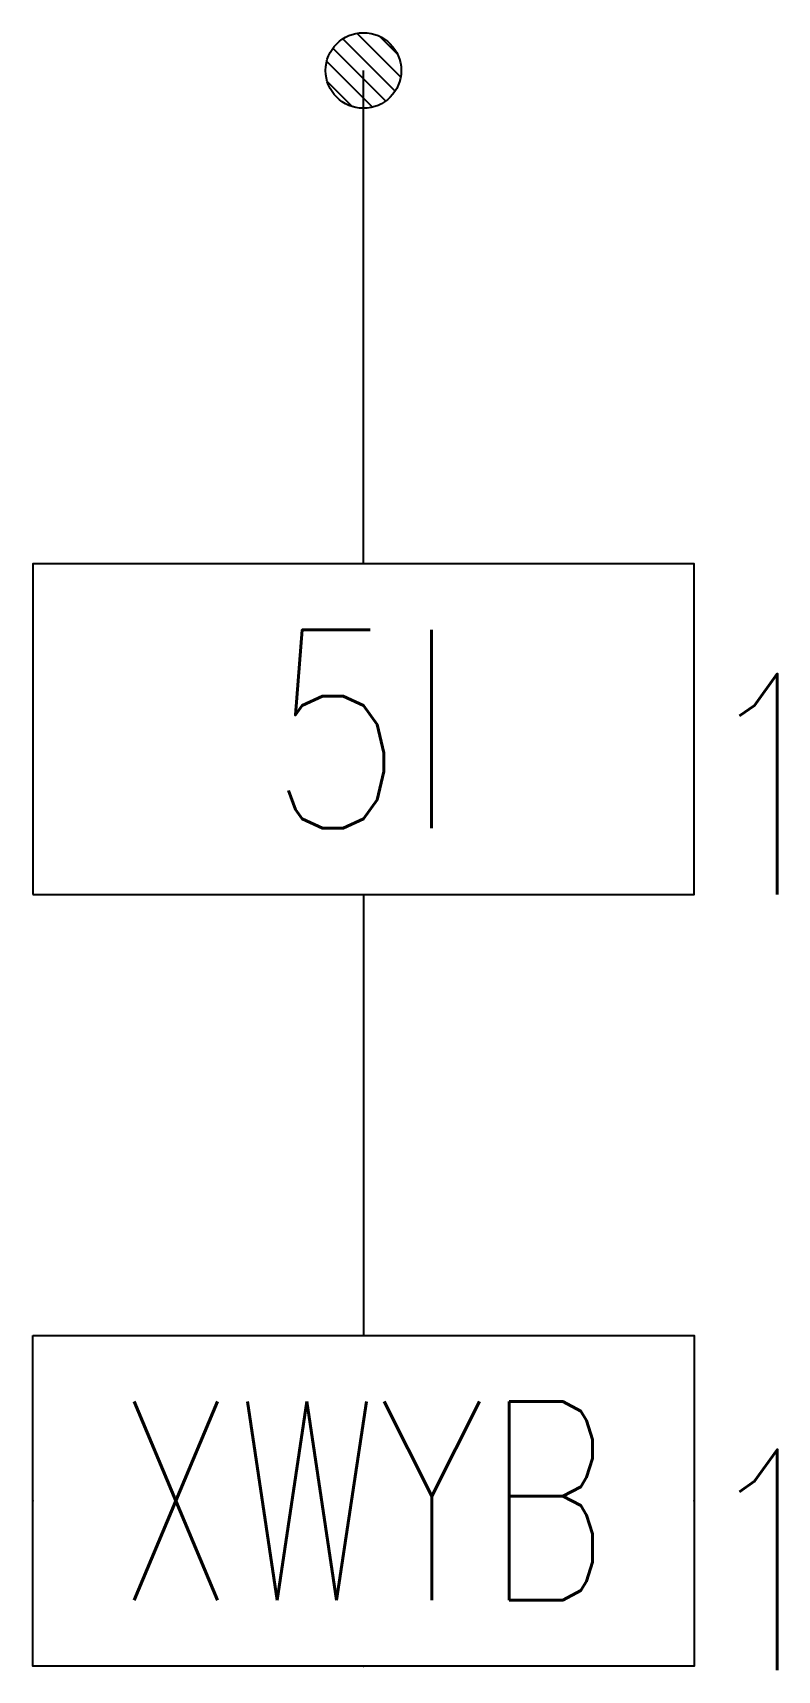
# Model space of a CAD drawing. Header units: millimetres. Extents: x 0 to 675, y 542 to 2027.
import ezdxf

# ---------------------------------------------------------------- set-up
doc = ezdxf.new("R2010")
doc.units = ezdxf.units.MM
doc.header["$LTSCALE"] = 1000
doc.layers.add('E-EQUIP', color=4, linetype='Continuous')
doc.layers.add('E-SYST', color=7, linetype='Continuous')
doc.styles.add('E-TEXT', font='romans.shx', dxfattribs={"width": 0.8, "bigfont": 'hztxt.shx'})

# ---------------------------------------------------------------- blocks, each defined once
blk = doc.blocks.new('FA-稳压泵模块箱')
blk.add_lwpolyline([(-3, 0), (3, 0), (3, 3), (-3, 3)], close=True)
at = {"color": 6, "insert": (0, 1.5), "char_height": 1.8, "width": 6, "attachment_point": 5, "style": 'E-TEXT'}
blk.add_mtext('5I', dxfattribs=at)
blk = doc.blocks.new('FA-31-消防稳压泵控制箱')
blk.add_lwpolyline([(-3, 3), (3, 3), (3, 0), (-3, 0)], close=True)
for p in [(0, 3), (-3, 1.5), (3, 1.5), (0, 0)]:
    blk.add_point(p)
at = {"color": 6, "insert": (0, 1.5), "char_height": 1.8, "width": 6, "attachment_point": 5, "style": 'E-TEXT'}
blk.add_mtext('\\W0.7000;XWYB', dxfattribs=at)

msp = doc.modelspace()

# ---------------------------------------------------------------- hatches: boundary and pattern name
at = {"layer": 'E-SYST'}
h = msp.add_hatch(dxfattribs=at)
h.set_pattern_fill('ANSI31', color=11, scale=100, style=0)
h.set_pattern_definition([(135, (381752.82, -218618.182), (8.83883476, 8.83883476), [])])
h.paths.add_polyline_path([(265.7, 1993, -1), (334.3, 1993, -1)])

# ---------------------------------------------------------------- linework, layer by layer
at = {"layer": 'E-SYST', "color": 11}
for p, q in [((300, 1545.7), (300, 1993)), ((300, 1245.7), (300, 845.7))]:
    msp.add_line(p, q, dxfattribs=at)
msp.add_circle((300, 1993), 34.3, dxfattribs=at)

# ---------------------------------------------------------------- block references
at = {"layer": 'E-EQUIP', "xscale": 100, "yscale": 100, "zscale": 100}
for name, p in [('FA-稳压泵模块箱', (300, 1245.7)), ('FA-31-消防稳压泵控制箱', (300, 545.7))]:
    msp.add_blockref(name, p, dxfattribs=at)

# ---------------------------------------------------------------- texts
at = {"layer": 'E-SYST', "color": 6, "style": 'E-TEXT', "width": 0.8}
for p in [(600, 1245.7), (600, 542.1)]:
    msp.add_text('1', height=200, rotation=0, dxfattribs=at).set_placement(p)

doc.saveas('drawing.dxf')
